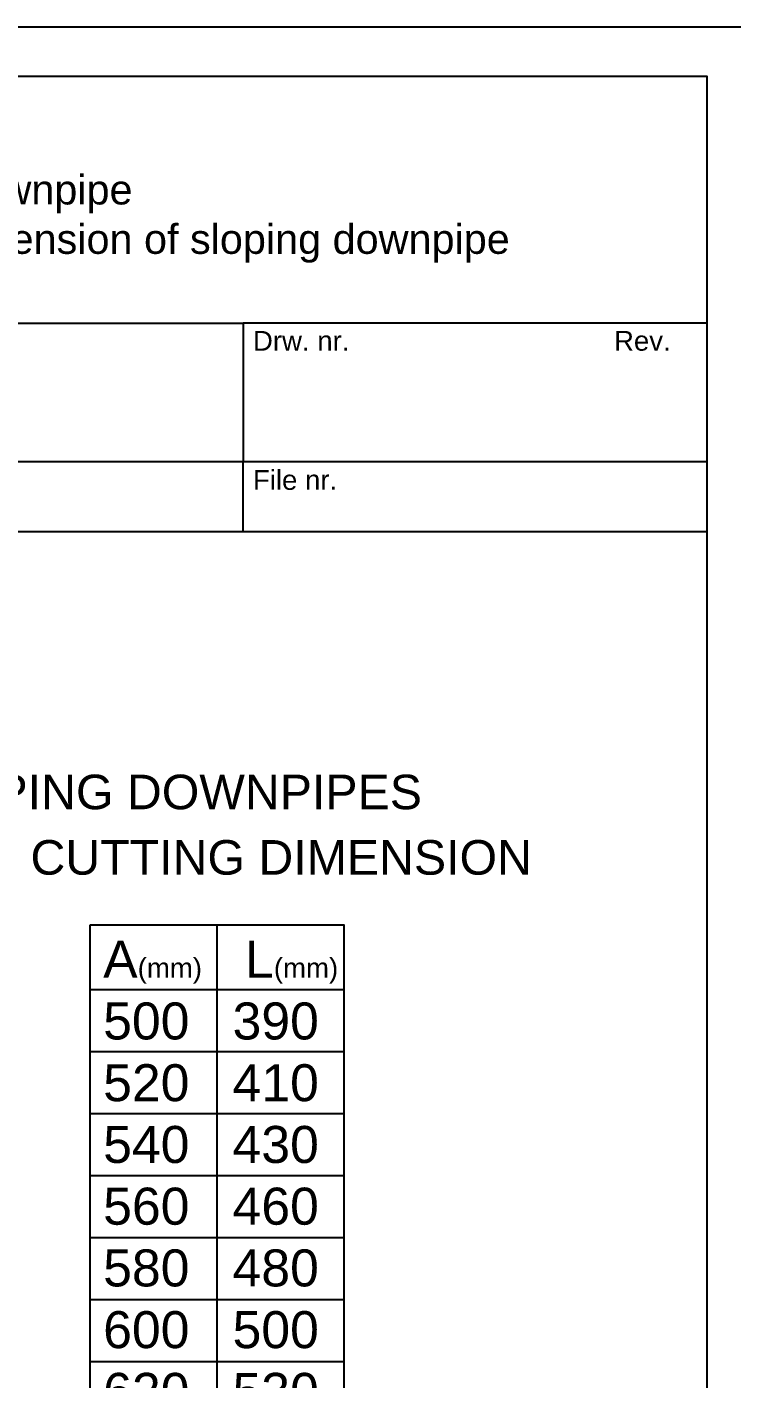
# Model space of a CAD drawing. Extents: x -5366 to 10078, y -29412 to -20292.
# Drawn here: x 8349 to 9063, y -23371 to -22002 of the extents above; entities that cross this region are included whole.
import ezdxf

# ---------------------------------------------------------------- set-up
doc = ezdxf.new("R2010")
doc.units = 0
doc.linetypes.add('PKEL', pattern=[5, 2, -1.5, 0, -1.5])
doc.layers.add('DET_RAAMI_ULOIN', color=7, linetype='CONTINUOUS', plot=False)
for name, color, linetype in [('DET_RAAMIT', 7, 'CONTINUOUS'), ('DET_VAKIOTXT', 7, 'CONTINUOUS'), ('POIMULEVY', 7, 'CONTINUOUS'), ('RWS', 7, 'CONTINUOUS')]:
    doc.layers.add(name, color=color, linetype=linetype)
doc.styles.add('arial', font='ARIAL.TTF')

msp = doc.modelspace()

# ---------------------------------------------------------------- linework, layer by layer
at = {"layer": 'DET_RAAMI_ULOIN', "color": 2}
msp.add_lwpolyline([(7108.35454, -24852.30809), (9088.35454, -24852.30809), (9088.35454, -22002.30809), (7108.35454, -22002.30809)], close=True, dxfattribs=at)
at = {"layer": 'DET_RAAMIT', "color": 2}
for p, q in [((7158.35454, -22302.30809), (8568.35454, -22302.30809)), ((7158.35454, -22442.30809), (8568.35454, -22442.30809)), ((7158.35454, -22513.09339), (9038.35454, -22513.09339))]:
    msp.add_line(p, q, dxfattribs=at)
for points in [[(7158.35454, -24802.30809), (9038.35454, -24802.30809), (9038.35454, -22052.30809), (7158.35454, -22052.30809)], [(8568.35454, -22302.30809), (8568.35454, -22442.30809), (9038.35454, -22442.30809), (9038.35454, -22302.30809)]]:
    msp.add_lwpolyline(points, close=True, dxfattribs=at)
msp.add_lwpolyline([(8568.35454, -22513.09339), (8568.35454, -22442.36611)], dxfattribs=at)
at = {"layer": 'RWS', "color": 1, "ltscale": 3}
for p, q in [((8541.71725, -22911.43573), (8541.71725, -24604.54253)), ((8413.34447, -22976.74814), (8670.09003, -22976.74814)), ((8413.34447, -23039.52179), (8670.09003, -23039.52179)), ((8413.34447, -23102.29545), (8670.09003, -23102.29545)), ((8413.34447, -23165.06911), (8670.09003, -23165.06911)), ((8413.34447, -23227.84277), (8670.09003, -23227.84277)), ((8413.34447, -23290.61643), (8670.09003, -23290.61643)), ((8413.34447, -23353.39009), (8670.09003, -23353.39009))]:
    msp.add_line(p, q, dxfattribs=at)
msp.add_lwpolyline([(8413.34447, -22911.43573), (8670.09003, -22911.43573), (8670.09003, -24604.54253), (8413.34447, -24604.54253)], close=True, dxfattribs=at)

# ---------------------------------------------------------------- texts
at = {"layer": 'DET_RAAMIT', "color": 2, "insert": (8120.81034, -22101.95023), "char_height": 30, "width": 917.544196, "attachment_point": 1, "style": 'arial'}
msp.add_mtext('RWS\\PStraight downpipe\\PCutting dimension of sloping downpipe\\PCEE', dxfattribs=at)
at = {"layer": 'DET_VAKIOTXT', "color": 1, "style": 'arial'}
for s, p in [('Drw. nr.', (8578.18944, -22330.02302)), ('Rev.', (8943.87697, -22330.02516)), ('File nr.', (8578.18944, -22470.90546))]:
    msp.add_text(s, height=20, dxfattribs=at).set_placement(p)
at = {"layer": 'POIMULEVY', "color": 2, "style": 'arial'}
for s, p in [('SLOPING DOWNPIPES', (8219.62153, -22794.33304)), ('CUTTING DIMENSION', (8352.87938, -22860.58507))]:
    msp.add_text(s, height=35, dxfattribs=at).set_placement(p)
at = {"layer": 'RWS', "color": 2, "linetype": 'PKEL', "insert": (8426.51387, -22927.45407), "char_height": 37.5, "width": 710.6122253, "attachment_point": 1, "style": 'arial'}
msp.add_mtext('A{\\H0.5333x;(mm)}   L{\\H0.5333x;(mm)}\\P500   390\\P520   410\\P540   430\\P560   460\\P580   480\\P600   500\\P620   530\\P640   550\\P660   570\\P680   590\\P700   620\\P720   640\\P740   660\\P760   690\\P780   710\\P800   730\\P820   760\\P840   780\\P860   800\\P880   830\\P900   850\\P920   870\\P940   890\\P960   920\\P980   940\\P1000 960', dxfattribs=at)

doc.saveas('drawing.dxf')
